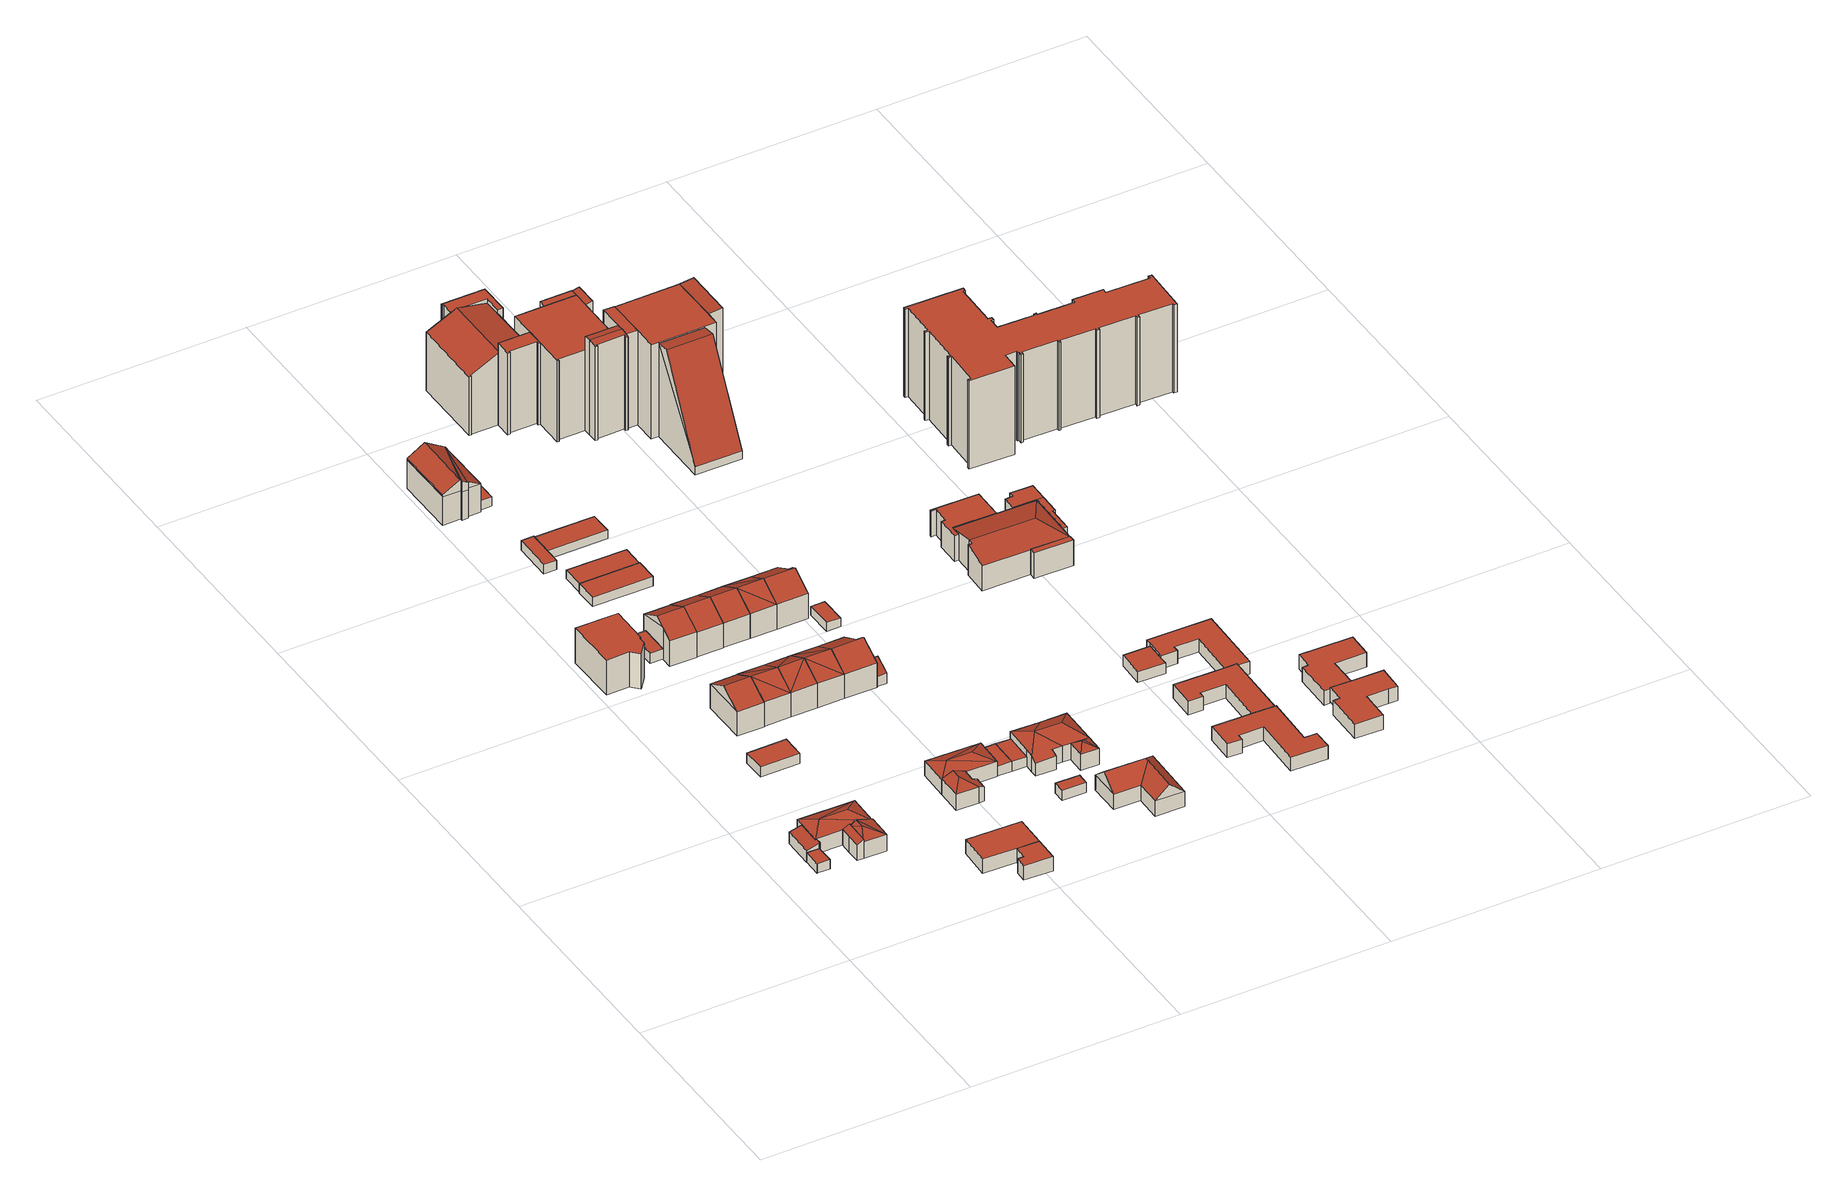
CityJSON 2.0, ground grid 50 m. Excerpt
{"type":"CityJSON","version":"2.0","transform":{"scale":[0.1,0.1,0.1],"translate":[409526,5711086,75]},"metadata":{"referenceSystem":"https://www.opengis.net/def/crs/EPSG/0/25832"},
"CityObjects":{
"building1":{"type":"Building","attributes":{"Gemeindeschluessel":"05978036","Geometrietyp2DReferenz":"3000","function":"31001_1310","roofType":"1000","measuredHeight":2.38},"geometry":[{"type":"MultiSurface","lod":"2","boundaries":[[[0,1,2,3]],[[1,4,5,2]],[[4,6,7,5]],[[6,8,9,7]],[[8,10,11,9]],[[10,0,3,11]],[[10,8,6,4,1,0]],[[3,2,5,7,9,11]]],"semantics":{"surfaces":[{"type":"WallSurface"},{"type":"RoofSurface"},{"type":"GroundSurface"}],"values":[0,0,0,0,0,0,1,2]}}]},
"building2":{"type":"Building","attributes":{"Gemeindeschluessel":"05978036","Geometrietyp2DReferenz":"3000","function":"31001_2460","roofType":"2100","measuredHeight":3.86},"geometry":[{"type":"MultiSurface","lod":"2","boundaries":[[[12,13,14,15]],[[13,16,17,14]],[[16,18,19,17]],[[18,20,21,19]],[[20,22,23,21]],[[22,24,25,23]],[[24,12,15,25]],[[24,22,20,18,16,13,12]],[[15,14,17,19,21,23,25]]],"semantics":{"surfaces":[{"type":"WallSurface"},{"type":"RoofSurface"},{"type":"GroundSurface"}],"values":[0,0,0,0,0,0,0,1,2]}}]},
"building3":{"type":"Building","attributes":{"Gemeindeschluessel":"05978036","Geometrietyp2DReferenz":"3000","function":"31001_1000"},"children":["building3-1","building3-2","building3-3"]},
"building3-1":{"type":"BuildingPart","attributes":{"roofType":"2100","measuredHeight":4.81},"parents":["building3"],"geometry":[{"type":"MultiSurface","lod":"2","boundaries":[[[26,27,28,29,30]],[[27,31,32,28]],[[31,33,34,35,32]],[[36,33,31,27,26]],[[29,28,32,35,37]],[[38,34,33,36,39]],[[37,35,34,38]],[[30,39,36,26]],[[30,29,37,38,39]]],"semantics":{"surfaces":[{"type":"WallSurface"},{"type":"RoofSurface"},{"type":"GroundSurface"},{"type":"ClosureSurface"}],"values":[0,0,0,1,2,0,3,0,3]}}]},
"building3-2":{"type":"BuildingPart","attributes":{"roofType":"5000","measuredHeight":5.44},"parents":["building3"],"geometry":[{"type":"MultiSurface","lod":"2","boundaries":[[[40,41,42,43,44]],[[41,30,29,42]],[[30,41,45]],[[40,39,46]],[[46,41,40]],[[41,46,45]],[[39,45,46]],[[45,39,30]],[[43,42,29,37]],[[37,29,30,39,38]],[[44,38,39,40]],[[37,38,44,43]]],"semantics":{"surfaces":[{"type":"WallSurface"},{"type":"RoofSurface"},{"type":"GroundSurface"},{"type":"ClosureSurface"}],"values":[0,0,1,0,1,1,1,1,2,3,0,3]}}]},
"building3-3":{"type":"BuildingPart","attributes":{"roofType":"3200","measuredHeight":5.46},"parents":["building3"],"geometry":[{"type":"MultiSurface","lod":"2","boundaries":[[[47,44,43,48]],[[34,20,21,35]],[[20,49,19,21]],[[49,50,17,19]],[[50,51,52,17]],[[51,47,48,52]],[[44,47,53]],[[51,50,49,54]],[[47,54,53]],[[54,47,51]],[[54,44,53]],[[44,54,49,20,34,38]],[[48,43,37,35,21,19,17,52]],[[35,37,38,34]],[[37,43,44,38]]],"semantics":{"surfaces":[{"type":"WallSurface"},{"type":"RoofSurface"},{"type":"GroundSurface"},{"type":"ClosureSurface"}],"values":[0,0,0,0,0,0,1,1,1,1,1,1,2,3,3]}}]},
"building4":{"type":"Building","attributes":{"Gemeindeschluessel":"05978036","Geometrietyp2DReferenz":"3000","function":"31001_2460","roofType":"1000","measuredHeight":2.58},"geometry":[{"type":"MultiSurface","lod":"2","boundaries":[[[55,56,57,58]],[[56,59,60,57]],[[59,61,62,60]],[[61,55,58,62]],[[61,59,56,55]],[[58,57,60,62]]],"semantics":{"surfaces":[{"type":"WallSurface"},{"type":"RoofSurface"},{"type":"GroundSurface"}],"values":[0,0,0,0,1,2]}}]},
"building5":{"type":"Building","attributes":{"Gemeindeschluessel":"05978036","Geometrietyp2DReferenz":"3000","function":"31001_1000","roofType":"9999","measuredHeight":9},"geometry":[{"type":"MultiSurface","lod":"2","boundaries":[[[63,64,65,66,67,68,69,70]],[[70,69,71,72]],[[69,68,73,71]],[[68,67,74,73]],[[67,66,75,74]],[[66,65,76,75]],[[65,64,77,76]],[[64,63,78,77]],[[63,70,72,78]],[[72,71,73,74,75,76,77,78]]],"semantics":{"surfaces":[{"type":"RoofSurface"},{"type":"WallSurface"},{"type":"GroundSurface"}],"values":[0,1,1,1,1,1,1,1,1,2]}}]},
"building6":{"type":"Building","attributes":{"Gemeindeschluessel":"05978036","Geometrietyp2DReferenz":"3000","function":"31001_1000","roofType":"3100","measuredHeight":9.33},"geometry":[{"type":"MultiSurface","lod":"2","boundaries":[[[79,80,81,82]],[[80,83,84,81]],[[83,85,86,84]],[[85,79,82,86]],[[83,80,87]],[[79,85,88]],[[80,79,88,87]],[[85,83,87,88]],[[82,81,84,86]]],"semantics":{"surfaces":[{"type":"WallSurface"},{"type":"RoofSurface"},{"type":"GroundSurface"}],"values":[0,0,0,0,0,0,1,1,2]}}]},
"building7":{"type":"Building","attributes":{"Gemeindeschluessel":"05978036","Geometrietyp2DReferenz":"3000","function":"31001_1000"},"children":["building7-1","building7-2"]},
"building7-1":{"type":"BuildingPart","attributes":{"roofType":"1000","measuredHeight":3.79},"parents":["building7"],"geometry":[{"type":"MultiSurface","lod":"2","boundaries":[[[89,90,91,92]],[[93,94,95,96]],[[93,97,98,94]],[[97,89,92,98]],[[97,93,96,90,89]],[[92,91,95,94,98]],[[96,95,91,90]]],"semantics":{"surfaces":[{"type":"WallSurface"},{"type":"RoofSurface"},{"type":"GroundSurface"},{"type":"ClosureSurface"}],"values":[0,0,0,0,1,2,3]}}]},
"building7-2":{"type":"BuildingPart","attributes":{"roofType":"1000","measuredHeight":3.75},"parents":["building7"],"geometry":[{"type":"MultiSurface","lod":"2","boundaries":[[[99,100,101,102]],[[100,103,104,101]],[[103,105,106,104]],[[105,96,95,106]],[[90,99,102,91]],[[90,96,105,103,100,99]],[[102,101,104,106,95,91]],[[91,95,96,90]]],"semantics":{"surfaces":[{"type":"WallSurface"},{"type":"RoofSurface"},{"type":"GroundSurface"},{"type":"ClosureSurface"}],"values":[0,0,0,0,0,1,2,3]}}]},
"building8":{"type":"Building","attributes":{"Gemeindeschluessel":"05978036","Geometrietyp2DReferenz":"3000","function":"31001_2460","roofType":"1000","measuredHeight":2.59},"geometry":[{"type":"MultiSurface","lod":"2","boundaries":[[[107,108,109,110]],[[108,111,112,109]],[[111,113,114,112]],[[113,107,110,114]],[[113,111,108,107]],[[110,109,112,114]]],"semantics":{"surfaces":[{"type":"WallSurface"},{"type":"RoofSurface"},{"type":"GroundSurface"}],"values":[0,0,0,0,1,2]}}]},
"building9":{"type":"Building","attributes":{"Gemeindeschluessel":"05978036","Geometrietyp2DReferenz":"3000","function":"31001_1000","roofType":"3100","measuredHeight":9.31},"geometry":[{"type":"MultiSurface","lod":"2","boundaries":[[[115,116,117,118]],[[116,119,120,117]],[[119,121,122,120]],[[121,115,118,122]],[[119,116,123]],[[115,121,88]],[[115,123,116]],[[123,115,88]],[[88,119,123]],[[119,88,121]],[[118,117,120,122]]],"semantics":{"surfaces":[{"type":"WallSurface"},{"type":"RoofSurface"},{"type":"GroundSurface"}],"values":[0,0,0,0,0,0,1,1,1,1,2]}}]},
"building10":{"type":"Building","attributes":{"Gemeindeschluessel":"05978036","Geometrietyp2DReferenz":"3000","function":"31001_1000","roofType":"5000","measuredHeight":9.57},"geometry":[{"type":"MultiSurface","lod":"2","boundaries":[[[124,125,126,127]],[[125,128,129,126]],[[128,130,131,129]],[[130,132,133,131]],[[132,124,127,133]],[[130,134,135,124,132]],[[134,128,125,135]],[[125,124,135]],[[130,128,134]],[[127,126,129,131,133]]],"semantics":{"surfaces":[{"type":"WallSurface"},{"type":"RoofSurface"},{"type":"GroundSurface"}],"values":[0,0,0,0,0,1,1,0,0,2]}}]},
"building11":{"type":"Building","attributes":{"Gemeindeschluessel":"05978036","Geometrietyp2DReferenz":"3000","function":"31001_1000","roofType":"3100","measuredHeight":9.29},"geometry":[{"type":"MultiSurface","lod":"2","boundaries":[[[116,136,137,117]],[[136,138,139,137]],[[138,119,120,139]],[[119,116,117,120]],[[138,136,140]],[[116,119,123]],[[136,123,140]],[[123,136,116]],[[140,119,138]],[[119,140,123]],[[117,137,139,120]]],"semantics":{"surfaces":[{"type":"WallSurface"},{"type":"RoofSurface"},{"type":"GroundSurface"}],"values":[0,0,0,0,0,0,1,1,1,1,2]}}]},
"building12":{"type":"Building","attributes":{"Gemeindeschluessel":"05978036","Geometrietyp2DReferenz":"3000","function":"31001_2460","roofType":"1000","measuredHeight":2.48},"geometry":[{"type":"MultiSurface","lod":"2","boundaries":[[[141,142,143,144]],[[142,145,146,143]],[[145,147,148,146]],[[147,141,144,148]],[[147,145,142,141]],[[144,143,146,148]]],"semantics":{"surfaces":[{"type":"WallSurface"},{"type":"RoofSurface"},{"type":"GroundSurface"}],"values":[0,0,0,0,1,2]}}]},
"building13":{"type":"Building","attributes":{"Gemeindeschluessel":"05978036","Geometrietyp2DReferenz":"3000","function":"31001_1000","roofType":"3100","measuredHeight":9.43},"geometry":[{"type":"MultiSurface","lod":"2","boundaries":[[[149,150,151,152]],[[150,153,154,151]],[[153,155,156,154]],[[155,149,152,156]],[[153,150,157]],[[149,155,158]],[[150,149,158,157]],[[155,153,157,158]],[[152,151,154,156]]],"semantics":{"surfaces":[{"type":"WallSurface"},{"type":"RoofSurface"},{"type":"GroundSurface"}],"values":[0,0,0,0,0,0,1,1,2]}}]},
"building14":{"type":"Building","attributes":{"Gemeindeschluessel":"05978036","Geometrietyp2DReferenz":"3000","function":"31001_1000","roofType":"5000","measuredHeight":10.2},"geometry":[{"type":"MultiSurface","lod":"2","boundaries":[[[159,160,161,162]],[[160,163,164,161]],[[163,165,166,164]],[[165,167,168,166]],[[167,169,170,168]],[[169,171,172,170]],[[171,173,174,172]],[[173,175,176,174]],[[175,177,178,176]],[[177,159,162,178]],[[179,180,181,182]],[[159,177,175]],[[173,183,159,175]],[[173,184,183]],[[173,185,184]],[[173,182,185]],[[173,179,182]],[[186,183,184]],[[163,186,184,165]],[[160,183,186,163]],[[165,184,185,167]],[[167,185,182,181,169]],[[159,183,160]],[[169,181,180,171]],[[171,180,179,173]],[[162,161,164,166,168,170,172,174,176,178]]],"semantics":{"surfaces":[{"type":"WallSurface"},{"type":"RoofSurface"},{"type":"GroundSurface"}],"values":[0,0,0,0,0,0,0,0,0,0,1,1,1,1,1,1,1,1,0,0,0,0,0,0,0,2]}}]},
"building15":{"type":"Building","attributes":{"Gemeindeschluessel":"05978036","Geometrietyp2DReferenz":"3000","function":"31001_1000"},"children":["building15-1","building15-2"]},
"building15-1":{"type":"BuildingPart","attributes":{"roofType":"5000","measuredHeight":5.24},"parents":["building15"],"geometry":[{"type":"MultiSurface","lod":"2","boundaries":[[[187,188,189,190,191]],[[188,192,193,189]],[[192,194,195,193]],[[194,196,197,195]],[[196,198,199,197]],[[198,200,201,202,199]],[[198,196,203]],[[196,194,192,188,187,204,203]],[[204,200,198,203]],[[190,189,193,195,197,199,202,205]],[[206,201,200,204]],[[205,202,201,206]],[[187,191,206,204]],[[205,206,191,190]]],"semantics":{"surfaces":[{"type":"WallSurface"},{"type":"RoofSurface"},{"type":"GroundSurface"},{"type":"ClosureSurface"}],"values":[0,0,0,0,0,0,1,1,1,2,0,3,0,3]}}]},
"building15-2":{"type":"BuildingPart","attributes":{"roofType":"3200","measuredHeight":5.35},"parents":["building15"],"geometry":[{"type":"MultiSurface","lod":"2","boundaries":[[[201,207,208,202]],[[207,209,210,208]],[[209,211,212,210]],[[211,213,214,212]],[[213,191,190,214]],[[207,201,215]],[[213,211,209,216]],[[215,213,216]],[[213,215,201,206,191]],[[209,215,216]],[[215,209,207]],[[190,205,202,208,210,212,214]],[[202,205,206,201]],[[205,190,191,206]]],"semantics":{"surfaces":[{"type":"WallSurface"},{"type":"RoofSurface"},{"type":"GroundSurface"},{"type":"ClosureSurface"}],"values":[0,0,0,0,0,1,1,1,1,1,1,2,3,3]}}]},
"building16":{"type":"Building","attributes":{"Gemeindeschluessel":"05978036","Geometrietyp2DReferenz":"3000","function":"31001_2460","roofType":"1000","measuredHeight":2.45},"geometry":[{"type":"MultiSurface","lod":"2","boundaries":[[[217,218,219,220]],[[218,221,222,219]],[[221,223,224,222]],[[223,217,220,224]],[[223,221,218,217]],[[220,219,222,224]]],"semantics":{"surfaces":[{"type":"WallSurface"},{"type":"RoofSurface"},{"type":"GroundSurface"}],"values":[0,0,0,0,1,2]}}]},
"building17":{"type":"Building","attributes":{"Gemeindeschluessel":"05978036","Geometrietyp2DReferenz":"3000","function":"31001_2460","roofType":"1000","measuredHeight":2.25},"geometry":[{"type":"MultiSurface","lod":"2","boundaries":[[[225,226,219,227]],[[226,228,229,219]],[[228,230,231,229]],[[230,225,227,231]],[[230,228,226,225]],[[227,219,229,231]]],"semantics":{"surfaces":[{"type":"WallSurface"},{"type":"RoofSurface"},{"type":"GroundSurface"}],"values":[0,0,0,0,1,2]}}]},
"building18":{"type":"Building","attributes":{"Gemeindeschluessel":"05978036","Geometrietyp2DReferenz":"3000","function":"31001_1000","roofType":"3100","measuredHeight":9.28},"geometry":[{"type":"MultiSurface","lod":"2","boundaries":[[[136,232,233,137]],[[232,234,235,233]],[[234,138,139,235]],[[138,136,137,139]],[[234,232,236]],[[136,138,140]],[[136,236,232]],[[236,136,140]],[[140,234,236]],[[234,140,138]],[[137,233,235,139]]],"semantics":{"surfaces":[{"type":"WallSurface"},{"type":"RoofSurface"},{"type":"GroundSurface"}],"values":[0,0,0,0,0,0,1,1,1,1,2]}}]},
"building19":{"type":"Building","attributes":{"Gemeindeschluessel":"05978036","Geometrietyp2DReferenz":"3000","function":"31001_1000","roofType":"3100","measuredHeight":9.42},"geometry":[{"type":"MultiSurface","lod":"2","boundaries":[[[150,237,238,239]],[[237,240,241,238]],[[240,153,242,241]],[[153,150,239,242]],[[240,237,243]],[[150,153,157]],[[237,150,157,243]],[[153,240,243,157]],[[239,238,241,242]]],"semantics":{"surfaces":[{"type":"WallSurface"},{"type":"RoofSurface"},{"type":"GroundSurface"}],"values":[0,0,0,0,0,0,1,1,2]}}]},
"building20":{"type":"Building","attributes":{"Gemeindeschluessel":"05978036","Geometrietyp2DReferenz":"3000","function":"31001_2460","roofType":"1000","measuredHeight":2.42},"geometry":[{"type":"MultiSurface","lod":"2","boundaries":[[[244,245,246,247]],[[245,248,249,246]],[[248,250,251,249]],[[250,244,247,251]],[[250,248,245,244]],[[247,246,249,251]]],"semantics":{"surfaces":[{"type":"WallSurface"},{"type":"RoofSurface"},{"type":"GroundSurface"}],"values":[0,0,0,0,1,2]}}]},
"building21":{"type":"Building","attributes":{"Gemeindeschluessel":"05978036","Geometrietyp2DReferenz":"3000","function":"31001_2460","roofType":"1000","measuredHeight":2.25},"geometry":[{"type":"MultiSurface","lod":"2","boundaries":[[[252,253,254,255]],[[253,256,257,254]],[[256,258,259,257]],[[258,252,255,259]],[[258,256,253,252]],[[255,254,257,259]]],"semantics":{"surfaces":[{"type":"WallSurface"},{"type":"RoofSurface"},{"type":"GroundSurface"}],"values":[0,0,0,0,1,2]}}]},
"building22":{"type":"Building","attributes":{"Gemeindeschluessel":"05978036","Geometrietyp2DReferenz":"3000","function":"31001_2460","roofType":"1000","measuredHeight":2.44},"geometry":[{"type":"MultiSurface","lod":"2","boundaries":[[[260,261,262,263]],[[261,264,265,262]],[[264,266,267,265]],[[266,260,263,267]],[[266,264,261,260]],[[263,262,265,267]]],"semantics":{"surfaces":[{"type":"WallSurface"},{"type":"RoofSurface"},{"type":"GroundSurface"}],"values":[0,0,0,0,1,2]}}]},
"building23":{"type":"Building","attributes":{"Gemeindeschluessel":"05978036","Geometrietyp2DReferenz":"3000","function":"31001_1000","roofType":"3100","measuredHeight":9.27},"geometry":[{"type":"MultiSurface","lod":"2","boundaries":[[[236,232,233,268]],[[232,269,270,233]],[[269,271,272,270]],[[271,273,274,272]],[[273,275,276,274]],[[275,277,278,276]],[[277,234,235,278]],[[234,236,268,235]],[[275,273,271,269,232,236]],[[236,234,277,275]],[[268,233,270,272,274,276,278,235]]],"semantics":{"surfaces":[{"type":"WallSurface"},{"type":"RoofSurface"},{"type":"GroundSurface"}],"values":[0,0,0,0,0,0,0,0,1,1,2]}}]},
"building24":{"type":"Building","attributes":{"Gemeindeschluessel":"05978036","Geometrietyp2DReferenz":"3000","function":"31001_1000","roofType":"3100","measuredHeight":9.53},"geometry":[{"type":"MultiSurface","lod":"2","boundaries":[[[237,279,280,281]],[[279,282,283,280]],[[282,240,284,283]],[[240,237,281,284]],[[282,279,285]],[[237,240,243]],[[237,285,279]],[[285,237,243]],[[243,282,285]],[[282,243,240]],[[281,280,283,284]]],"semantics":{"surfaces":[{"type":"WallSurface"},{"type":"RoofSurface"},{"type":"GroundSurface"}],"values":[0,0,0,0,0,0,1,1,1,1,2]}}]},
"building25":{"type":"Building","attributes":{"Geometrietyp2DReferenz":"3000","Gemeindeschluessel":"05978036","function":"31001_2460","roofType":"1000","measuredHeight":2.66},"geometry":[{"type":"MultiSurface","lod":"2","boundaries":[[[286,287,288,289]],[[287,290,291,288]],[[290,292,293,291]],[[292,286,289,293]],[[292,290,287,286]],[[289,288,291,293]]],"semantics":{"surfaces":[{"type":"WallSurface"},{"type":"RoofSurface"},{"type":"GroundSurface"}],"values":[0,0,0,0,1,2]}}]},
"building26":{"type":"Building","attributes":{"Gemeindeschluessel":"05978036","Geometrietyp2DReferenz":"3000","function":"31001_2460","roofType":"1000","measuredHeight":2.41},"geometry":[{"type":"MultiSurface","lod":"2","boundaries":[[[266,264,265,267]],[[264,294,295,265]],[[294,296,297,295]],[[296,266,267,297]],[[296,294,264,266]],[[267,265,295,297]]],"semantics":{"surfaces":[{"type":"WallSurface"},{"type":"RoofSurface"},{"type":"GroundSurface"}],"values":[0,0,0,0,1,2]}}]},
"building27":{"type":"Building","attributes":{"Gemeindeschluessel":"05978036","Geometrietyp2DReferenz":"3000","function":"31001_2460","roofType":"2100","measuredHeight":2.82},"geometry":[{"type":"MultiSurface","lod":"2","boundaries":[[[298,299,300,301]],[[299,302,303,300]],[[302,304,305,303]],[[304,298,301,305]],[[304,302,299,298]],[[301,300,303,305]]],"semantics":{"surfaces":[{"type":"WallSurface"},{"type":"RoofSurface"},{"type":"GroundSurface"}],"values":[0,0,0,0,1,2]}}]},
"building28":{"type":"Building","attributes":{"Gemeindeschluessel":"05978036","Geometrietyp2DReferenz":"3000","function":"31001_1000","roofType":"3100","measuredHeight":9.55},"geometry":[{"type":"MultiSurface","lod":"2","boundaries":[[[285,279,280,306]],[[279,307,308,280]],[[307,309,310,308]],[[309,311,312,310]],[[311,313,314,312]],[[313,315,316,314]],[[315,282,283,316]],[[282,285,306,283]],[[313,311,309,307,279,285]],[[285,282,315,313]],[[306,280,308,310,312,314,316,283]]],"semantics":{"surfaces":[{"type":"WallSurface"},{"type":"RoofSurface"},{"type":"GroundSurface"}],"values":[0,0,0,0,0,0,0,0,1,1,2]}}]},
"building29":{"type":"Building","attributes":{"Gemeindeschluessel":"05978036","Geometrietyp2DReferenz":"3000","function":"31001_1000"},"children":["building29-1","building29-2"]},
"building29-1":{"type":"BuildingPart","attributes":{"roofType":"3200","measuredHeight":6.26},"parents":["building29"],"geometry":[{"type":"MultiSurface","lod":"2","boundaries":[[[317,318,319,320]],[[318,321,322,319]],[[321,323,324,322]],[[323,325,326,324]],[[325,327,328,326]],[[327,329,330,328]],[[329,331,332,330]],[[333,334,335,336]],[[333,337,338,334]],[[337,339,340,338]],[[339,317,320,340]],[[331,329,341]],[[325,323,321,318,342]],[[329,327,342,341]],[[327,325,342]],[[333,336,331,341,342]],[[318,317,339,337,333,342]],[[320,319,322,324,326,328,330,332,335,334,338,340]],[[336,335,332,331]]],"semantics":{"surfaces":[{"type":"WallSurface"},{"type":"RoofSurface"},{"type":"GroundSurface"},{"type":"ClosureSurface"}],"values":[0,0,0,0,0,0,0,0,0,0,0,1,1,1,1,1,1,2,3]}}]},
"building29-2":{"type":"BuildingPart","attributes":{"roofType":"3200","measuredHeight":5.03},"parents":["building29"],"geometry":[{"type":"MultiSurface","lod":"2","boundaries":[[[343,344,345,346]],[[344,336,335,345]],[[331,343,346,332]],[[336,344,347]],[[343,331,348]],[[347,343,348]],[[343,347,344]],[[331,347,348]],[[347,331,336]],[[346,345,335,332]],[[332,335,336,331]]],"semantics":{"surfaces":[{"type":"WallSurface"},{"type":"RoofSurface"},{"type":"GroundSurface"},{"type":"ClosureSurface"}],"values":[0,0,0,1,1,1,1,1,1,2,3]}}]},
"building30":{"type":"Building","attributes":{"Gemeindeschluessel":"05978036","Geometrietyp2DReferenz":"3000","function":"31001_1000","roofType":"5000","measuredHeight":7.27},"geometry":[{"type":"MultiSurface","lod":"2","boundaries":[[[349,350,351,352]],[[350,353,354,351]],[[353,355,356,354]],[[355,357,358,356]],[[357,359,360,358]],[[359,349,352,360]],[[361,362,363,359,357]],[[364,361,357,355]],[[364,355,353]],[[362,361,364,353,350]],[[363,362,350,349]],[[363,349,359]],[[352,351,354,356,358,360]]],"semantics":{"surfaces":[{"type":"WallSurface"},{"type":"RoofSurface"},{"type":"GroundSurface"}],"values":[0,0,0,0,0,0,1,1,0,1,1,0,2]}}]},
"building31":{"type":"Building","attributes":{"Gemeindeschluessel":"05978036","Geometrietyp2DReferenz":"3000","function":"31001_2460","roofType":"1000","measuredHeight":2.39},"geometry":[{"type":"MultiSurface","lod":"2","boundaries":[[[365,366,367,368]],[[366,369,370,367]],[[369,371,372,370]],[[371,365,368,372]],[[371,369,366,365]],[[368,367,370,372]]],"semantics":{"surfaces":[{"type":"WallSurface"},{"type":"RoofSurface"},{"type":"GroundSurface"}],"values":[0,0,0,0,1,2]}}]},
"building32":{"type":"Building","attributes":{"Gemeindeschluessel":"05978036","Geometrietyp2DReferenz":"3000","function":"31001_1000"},"children":["building32-1","building32-2","building32-3"]},
"building32-1":{"type":"BuildingPart","attributes":{"roofType":"1000","measuredHeight":18.17},"parents":["building32"],"geometry":[{"type":"MultiSurface","lod":"2","boundaries":[[[373,374,375,376]],[[374,377,378,379,375]],[[380,381,382,383,384]],[[381,385,386,382]],[[385,387,388,386]],[[387,373,376,388]],[[387,385,381,380,389,390,391,392,377,374,373]],[[376,375,379,393,394,383,382,386,388]],[[395,378,377,392]],[[395,393,379,378]],[[391,395,392]],[[384,389,380]],[[383,394,390,389,384]],[[394,393,395,391,390]]],"semantics":{"surfaces":[{"type":"WallSurface"},{"type":"RoofSurface"},{"type":"GroundSurface"},{"type":"ClosureSurface"}],"values":[0,0,0,0,0,0,1,2,0,3,0,0,3,3]}}]},
"building32-2":{"type":"BuildingPart","attributes":{"roofType":"3100","measuredHeight":18.57},"parents":["building32"],"geometry":[{"type":"MultiSurface","lod":"2","boundaries":[[[396,397,398,399]],[[400,401,402,403]],[[401,404,405,402]],[[404,406,407,405]],[[406,408,409,407]],[[408,410,411,409]],[[410,384,383,411]],[[378,396,399,379]],[[412,389,384,410,408,406,404,401,400]],[[400,397,396,378,395,391,412]],[[399,398,403,402,405,407,409,411,383,394,393,379]],[[403,398,397,400]],[[390,389,412]],[[394,383,384,389,390]],[[391,390,412]],[[394,390,391,395,393]],[[378,379,393,395]]],"semantics":{"surfaces":[{"type":"WallSurface"},{"type":"RoofSurface"},{"type":"GroundSurface"},{"type":"ClosureSurface"}],"values":[0,0,0,0,0,0,0,0,1,1,2,3,0,3,0,3,3]}}]},
"building32-3":{"type":"BuildingPart","attributes":{"roofType":"1000","measuredHeight":21.11},"parents":["building32"],"geometry":[{"type":"MultiSurface","lod":"2","boundaries":[[[413,414,415,398,397]],[[414,416,417,415]],[[416,418,419,417]],[[418,420,421,419]],[[420,422,423,421]],[[422,424,425,423]],[[424,426,401,402,425]],[[424,422,420,418,416,414,413,426]],[[402,403,398,415,417,419,421,423,425]],[[397,400,401,426,413]],[[397,398,403,400]],[[400,403,402,401]]],"semantics":{"surfaces":[{"type":"WallSurface"},{"type":"RoofSurface"},{"type":"GroundSurface"},{"type":"ClosureSurface"}],"values":[0,0,0,0,0,0,0,1,2,0,3,3]}}]},
"building33":{"type":"Building","attributes":{"Gemeindeschluessel":"05978036","Geometrietyp2DReferenz":"3000","function":"31001_1000"},"children":["building33-1","building33-2","building33-3","building33-4"]},
"building33-1":{"type":"BuildingPart","attributes":{"roofType":"3100","measuredHeight":24.55},"parents":["building33"],"geometry":[{"type":"MultiSurface","lod":"2","boundaries":[[[427,428,429,430]],[[428,431,432,429]],[[431,433,434,432]],[[433,435,436,434]],[[435,437,438,436]],[[437,439,440,438]],[[439,441,442,440]],[[441,443,444,442]],[[443,445,446,447,444]],[[448,427,430,449,450]],[[443,441,439,437,435,433,431,428,427]],[[427,448,445,443]],[[430,429,432,434,436,438,440,442,444,447,449]],[[450,446,445,448]],[[450,449,447,446]]],"semantics":{"surfaces":[{"type":"WallSurface"},{"type":"RoofSurface"},{"type":"GroundSurface"},{"type":"ClosureSurface"}],"values":[0,0,0,0,0,0,0,0,0,0,1,1,2,0,3]}}]},
"building33-2":{"type":"BuildingPart","attributes":{"roofType":"1000","measuredHeight":20.91},"parents":["building33"],"geometry":[{"type":"MultiSurface","lod":"2","boundaries":[[[451,452,453,454]],[[452,455,456,457,453]],[[458,455,452,451]],[[454,453,457,459]],[[460,456,455,458]],[[459,457,456,460]],[[454,459,460,458,451]]],"semantics":{"surfaces":[{"type":"WallSurface"},{"type":"RoofSurface"},{"type":"GroundSurface"},{"type":"ClosureSurface"}],"values":[0,0,1,2,0,3,3]}}]},
"building33-3":{"type":"BuildingPart","attributes":{"roofType":"1000","measuredHeight":20.92},"parents":["building33"],"geometry":[{"type":"MultiSurface","lod":"2","boundaries":[[[461,462,463,464,465]],[[462,450,449,463]],[[446,466,467,447]],[[466,468,469,467]],[[468,470,471,469]],[[470,472,473,471]],[[472,474,475,473]],[[474,451,454,475]],[[458,451,474,472,470,468,466,446,450,462,461]],[[464,463,449,447,467,469,471,473,475,454,459]],[[447,449,450,446]],[[458,460,459,454,451]],[[465,460,458,461]],[[459,460,465,464]]],"semantics":{"surfaces":[{"type":"WallSurface"},{"type":"RoofSurface"},{"type":"GroundSurface"},{"type":"ClosureSurface"}],"values":[0,0,0,0,0,0,0,0,1,2,3,3,0,3]}}]},
"building33-4":{"type":"BuildingPart","attributes":{"roofType":"2100","measuredHeight":21.22},"parents":["building33"],"geometry":[{"type":"MultiSurface","lod":"2","boundaries":[[[456,476,477,457]],[[476,478,479,477]],[[478,465,464,479]],[[465,478,476,456,460]],[[457,477,479,464,459]],[[457,459,460,456]],[[459,464,465,460]]],"semantics":{"surfaces":[{"type":"WallSurface"},{"type":"RoofSurface"},{"type":"GroundSurface"},{"type":"ClosureSurface"}],"values":[0,0,0,1,2,3,3]}}]},
"building34":{"type":"Building","attributes":{"Gemeindeschluessel":"05978036","Geometrietyp2DReferenz":"3000","function":"31001_1000","roofType":"1000","measuredHeight":3.51},"geometry":[{"type":"MultiSurface","lod":"2","boundaries":[[[480,481,482,483]],[[481,484,485,482]],[[484,486,487,485]],[[486,488,489,487]],[[488,490,491,489]],[[490,492,493,491]],[[492,494,495,493]],[[494,496,497,495]],[[496,498,499,497]],[[498,500,501,499]],[[500,480,483,501]],[[500,498,496,494,492,490,488,486,484,481,480]],[[483,482,485,487,489,491,493,495,497,499,501]]],"semantics":{"surfaces":[{"type":"WallSurface"},{"type":"RoofSurface"},{"type":"GroundSurface"}],"values":[0,0,0,0,0,0,0,0,0,0,0,1,2]}}]},
"building35":{"type":"Building","attributes":{"Gemeindeschluessel":"05978036","Geometrietyp2DReferenz":"3000","function":"31001_1000"},"children":["building35-1","building35-2","building35-3","building35-4"]},
"building35-1":{"type":"BuildingPart","attributes":{"roofType":"1000","measuredHeight":24.47},"parents":["building35"],"geometry":[{"type":"MultiSurface","lod":"2","boundaries":[[[502,503,504,505]],[[506,507,508,509]],[[506,510,511,512,507]],[[513,514,515,516,517]],[[514,518,519,515]],[[518,514,513,510,506,509,503,502]],[[505,504,508,507,512,516,515,519]],[[509,508,504,503]],[[517,511,510,513]],[[517,516,512,511]],[[505,519,518,502]]],"semantics":{"surfaces":[{"type":"WallSurface"},{"type":"RoofSurface"},{"type":"GroundSurface"},{"type":"ClosureSurface"}],"values":[0,0,0,0,0,1,2,3,0,3,3]}}]},
"building35-2":{"type":"BuildingPart","attributes":{"roofType":"3100","measuredHeight":24.69},"parents":["building35"],"geometry":[{"type":"MultiSurface","lod":"2","boundaries":[[[520,521,522,523]],[[521,517,516,522]],[[511,520,523,512]],[[517,521,524]],[[520,511,525]],[[521,520,525,524]],[[511,517,524,525]],[[523,522,516,512]],[[512,516,517,511]]],"semantics":{"surfaces":[{"type":"WallSurface"},{"type":"RoofSurface"},{"type":"GroundSurface"},{"type":"ClosureSurface"}],"values":[0,0,0,0,0,1,1,2,3]}}]},
"building35-3":{"type":"BuildingPart","attributes":{"roofType":"1000","measuredHeight":24.5},"parents":["building35"],"geometry":[{"type":"MultiSurface","lod":"2","boundaries":[[[526,527,502,505,528]],[[529,428,530,519,518]],[[428,526,528,530]],[[428,529,527,526]],[[528,505,519,530]],[[518,502,527,529]],[[518,519,505,502]]],"semantics":{"surfaces":[{"type":"WallSurface"},{"type":"RoofSurface"},{"type":"GroundSurface"},{"type":"ClosureSurface"}],"values":[0,0,0,1,2,0,3]}}]},
"building35-4":{"type":"BuildingPart","attributes":{"roofType":"2100","measuredHeight":24.71},"parents":["building35"],"geometry":[{"type":"MultiSurface","lod":"2","boundaries":[[[531,509,508,532]],[[503,533,534,504]],[[533,531,532,534]],[[533,503,509,531]],[[532,508,504,534]],[[504,508,509,503]]],"semantics":{"surfaces":[{"type":"WallSurface"},{"type":"RoofSurface"},{"type":"GroundSurface"},{"type":"ClosureSurface"}],"values":[0,0,0,1,2,3]}}]},
"building36":{"type":"Building","attributes":{"Gemeindeschluessel":"05978036","Geometrietyp2DReferenz":"3000","function":"31001_2460","roofType":"1000","measuredHeight":2.81},"geometry":[{"type":"MultiSurface","lod":"2","boundaries":[[[535,536,537,538]],[[536,539,540,537]],[[539,541,542,540]],[[541,543,544,542]],[[543,535,538,544]],[[543,541,539,536,535]],[[538,537,540,542,544]]],"semantics":{"surfaces":[{"type":"WallSurface"},{"type":"RoofSurface"},{"type":"GroundSurface"}],"values":[0,0,0,0,0,1,2]}}]},
"building37":{"type":"Building","attributes":{"Gemeindeschluessel":"05978036","Geometrietyp2DReferenz":"3000","function":"31001_1000","roofType":"1000","measuredHeight":3.44},"geometry":[{"type":"MultiSurface","lod":"2","boundaries":[[[545,546,547,548]],[[546,549,550,547]],[[549,551,552,550]],[[551,553,554,552]],[[553,555,556,554]],[[555,557,558,556]],[[557,559,560,558]],[[559,561,562,560]],[[561,545,548,562]],[[561,559,557,555,553,551,549,546,545]],[[548,547,550,552,554,556,558,560,562]]],"semantics":{"surfaces":[{"type":"WallSurface"},{"type":"RoofSurface"},{"type":"GroundSurface"}],"values":[0,0,0,0,0,0,0,0,0,1,2]}}]},
"building38":{"type":"Building","attributes":{"Gemeindeschluessel":"05978036","Geometrietyp2DReferenz":"3000","function":"31001_1000","roofType":"1000","measuredHeight":3.36},"geometry":[{"type":"MultiSurface","lod":"2","boundaries":[[[563,564,565,566]],[[564,567,568,565]],[[567,569,570,568]],[[569,571,572,570]],[[571,573,574,572]],[[573,575,576,574]],[[575,577,578,576]],[[577,579,580,578]],[[579,581,582,580]],[[581,563,566,582]],[[581,579,577,575,573,571,569,567,564,563]],[[566,565,568,570,572,574,576,578,580,582]]],"semantics":{"surfaces":[{"type":"WallSurface"},{"type":"RoofSurface"},{"type":"GroundSurface"}],"values":[0,0,0,0,0,0,0,0,0,0,1,2]}}]},
"building39":{"type":"Building","attributes":{"Gemeindeschluessel":"05978036","Geometrietyp2DReferenz":"3000","function":"31001_1000"},"children":["building39-1","building39-2","building39-3","building39-4","building39-5"]},
"building39-1":{"type":"BuildingPart","attributes":{"roofType":"1000","measuredHeight":6.59},"parents":["building39"],"geometry":[{"type":"MultiSurface","lod":"2","boundaries":[[[583,584,585,586]],[[583,587,588,584]],[[587,589,590,588]],[[589,591,592,593,590]],[[594,591,589,587,583,586]],[[585,584,588,590,593,595]],[[596,592,591,594]],[[596,595,593,592]],[[585,595,596,594,586]]],"semantics":{"surfaces":[{"type":"WallSurface"},{"type":"RoofSurface"},{"type":"GroundSurface"},{"type":"ClosureSurface"}],"values":[0,0,0,0,1,2,0,3,3]}}]},
"building39-2":{"type":"BuildingPart","attributes":{"roofType":"1000","measuredHeight":6.56},"parents":["building39"],"geometry":[{"type":"MultiSurface","lod":"2","boundaries":[[[597,598,599,600]],[[598,601,602,599]],[[601,603,604,602]],[[603,586,585,604]],[[605,597,600,606,607]],[[605,594,586,603,601,598,597]],[[600,599,602,604,585,595,606]],[[607,596,594,605]],[[595,585,586,594,596]],[[607,606,595,596]]],"semantics":{"surfaces":[{"type":"WallSurface"},{"type":"RoofSurface"},{"type":"GroundSurface"},{"type":"ClosureSurface"}],"values":[0,0,0,0,0,1,2,0,3,3]}}]},
"building39-3":{"type":"BuildingPart","attributes":{"roofType":"1000","measuredHeight":6.6},"parents":["building39"],"geometry":[{"type":"MultiSurface","lod":"2","boundaries":[[[608,609,610,611,612]],[[609,613,614,610]],[[613,615,616,617,614]],[[615,613,609,608]],[[611,610,614,617]],[[612,616,615,608]],[[612,611,617,616]]],"semantics":{"surfaces":[{"type":"WallSurface"},{"type":"RoofSurface"},{"type":"GroundSurface"},{"type":"ClosureSurface"}],"values":[0,0,0,1,2,0,3]}}]},
"building39-4":{"type":"BuildingPart","attributes":{"roofType":"1000","measuredHeight":6.56},"parents":["building39"],"geometry":[{"type":"MultiSurface","lod":"2","boundaries":[[[618,619,620,621]],[[619,622,623,620]],[[622,624,625,623]],[[624,626,627,625]],[[626,628,629,627]],[[628,630,631,629]],[[630,632,633,631]],[[632,634,635,636,633]],[[632,630,628,626,624,622,619,618,637,638,634]],[[636,639,621,620,623,625,627,629,631,633]],[[640,635,634,638]],[[640,639,636,635]],[[637,640,638]],[[621,639,640,637,618]]],"semantics":{"surfaces":[{"type":"WallSurface"},{"type":"RoofSurface"},{"type":"GroundSurface"},{"type":"ClosureSurface"}],"values":[0,0,0,0,0,0,0,0,1,2,0,3,0,3]}}]},
"building39-5":{"type":"BuildingPart","attributes":{"roofType":"5000","measuredHeight":8.13},"parents":["building39"],"geometry":[{"type":"MultiSurface","lod":"2","boundaries":[[[641,642,643,644]],[[642,645,646,643]],[[645,647,618,621,646]],[[635,607,606,636]],[[592,612,611,593]],[[616,648,649,617]],[[648,641,644,649]],[[612,592,596,650]],[[596,607,635,640,637,647,645,650]],[[645,642,641,648,616,612,650]],[[644,643,646,621,639,636,606,595,593,611,617,649]],[[637,618,647]],[[640,639,621,618,637]],[[636,639,640,635]],[[606,607,596,595]],[[593,595,596,592]],[[616,617,611,612]]],"semantics":{"surfaces":[{"type":"WallSurface"},{"type":"RoofSurface"},{"type":"GroundSurface"},{"type":"ClosureSurface"}],"values":[0,0,0,0,0,0,0,1,1,1,2,0,3,3,3,3,3]}}]},
"building40":{"type":"Building","attributes":{"Gemeindeschluessel":"05978036","Geometrietyp2DReferenz":"3000","function":"31001_1000","roofType":"1000","measuredHeight":3.72},"geometry":[{"type":"MultiSurface","lod":"2","boundaries":[[[651,652,653,654]],[[652,655,656,653]],[[655,657,658,656]],[[657,659,660,658]],[[659,661,662,660]],[[661,663,664,662]],[[663,665,666,664]],[[665,667,668,666]],[[667,669,670,668]],[[669,671,672,670]],[[671,651,654,672]],[[671,669,667,665,663,661,659,657,655,652,651]],[[654,653,656,658,660,662,664,666,668,670,672]]],"semantics":{"surfaces":[{"type":"WallSurface"},{"type":"RoofSurface"},{"type":"GroundSurface"}],"values":[0,0,0,0,0,0,0,0,0,0,0,1,2]}}]},
"building41":{"type":"Building","attributes":{"Gemeindeschluessel":"05978036","Geometrietyp2DReferenz":"3000","function":"31001_1000","roofType":"1000","measuredHeight":3.79},"geometry":[{"type":"MultiSurface","lod":"2","boundaries":[[[673,674,675,676]],[[674,677,678,675]],[[677,679,680,678]],[[679,681,682,680]],[[681,683,684,682]],[[683,685,686,684]],[[685,687,688,686]],[[687,689,690,688]],[[689,691,692,690]],[[691,673,676,692]],[[691,689,687,685,683,681,679,677,674,673]],[[676,675,678,680,682,684,686,688,690,692]]],"semantics":{"surfaces":[{"type":"WallSurface"},{"type":"RoofSurface"},{"type":"GroundSurface"}],"values":[0,0,0,0,0,0,0,0,0,0,1,2]}}]},
"building42":{"type":"Building","attributes":{"Gemeindeschluessel":"05978036","Geometrietyp2DReferenz":"3000","function":"31001_1000","roofType":"1000","measuredHeight":22.84},"geometry":[{"type":"MultiSurface","lod":"2","boundaries":[[[693,694,695,696]],[[694,697,698,695]],[[697,699,700,698]],[[699,701,702,700]],[[701,703,704,702]],[[703,705,706,704]],[[705,707,708,706]],[[707,709,710,708]],[[709,711,712,710]],[[711,713,714,712]],[[713,715,716,714]],[[715,717,718,716]],[[717,719,720,718]],[[719,721,722,720]],[[721,723,724,722]],[[723,725,726,724]],[[725,727,728,726]],[[727,729,730,728]],[[729,731,732,730]],[[731,733,734,732]],[[733,735,736,734]],[[735,737,738,736]],[[737,739,740,738]],[[739,741,742,740]],[[741,743,744,742]],[[743,745,746,744]],[[745,747,748,746]],[[747,749,750,748]],[[749,751,752,750]],[[751,753,754,752]],[[753,755,756,754]],[[755,757,758,756]],[[757,759,760,758]],[[759,761,762,760]],[[761,763,764,762]],[[763,765,766,764]],[[765,767,768,766]],[[767,769,770,768]],[[769,771,772,770]],[[771,773,774,772]],[[773,775,776,774]],[[775,777,778,776]],[[777,779,780,778]],[[779,781,782,780]],[[781,783,784,782]],[[783,785,786,784]],[[785,787,788,786]],[[787,789,790,788]],[[789,791,792,790]],[[791,793,794,792]],[[793,795,796,794]],[[795,797,798,796]],[[797,799,800,798]],[[799,801,802,800]],[[801,803,804,802]],[[803,693,696,804]],[[803,801,799,797,795,793,791,789,787,785,783,781,779,777,775,773,771,769,767,765,763,761,759,757,755,753,751,749,747,745,743,741,739,737,735,733,731,729,727,725,723,721,719,717,715,713,711,709,707,705,703,701,699,697,694,693]],[[696,695,698,700,702,704,706,708,710,712,714,716,718,720,722,724,726,728,730,732,734,736,738,740,742,744,746,748,750,752,754,756,758,760,762,764,766,768,770,772,774,776,778,780,782,784,786,788,790,792,794,796,798,800,802,804]]],"semantics":{"surfaces":[{"type":"WallSurface"},{"type":"RoofSurface"},{"type":"GroundSurface"}],"values":[0,0,0,0,0,0,0,0,0,0,0,0,0,0,0,0,0,0,0,0,0,0,0,0,0,0,0,0,0,0,0,0,0,0,0,0,0,0,0,0,0,0,0,0,0,0,0,0,0,0,0,0,0,0,0,0,1,2]}}]}
},
"vertices":[
[69,254,64],[68,254,64],[68,254,40],[69,254,40],[69,299,64],[69,299,40],[99,299,64],[99,299,40],[99,254,64],[99,254,40],[69,255,64],[69,255,40],
[69,299,69],[70,373,69],[70,373,39],[69,299,39],[99,372,77],[99,372,39],[98,314,77],[98,314,39],[101,314,78],[101,314,39],[101,299,78],[101,299,39],[99,299,77],[99,299,39],
[178,251,88],[162,252,79],[162,252,39],[178,251,39],[178,251,82],[162,284,79],[162,284,39],[163,313,79],[163,313,78],[163,313,39],[179,312,88],[179,312,39],[179,312,78],[179,312,82],
[233,311,82],[232,250,82],[232,250,39],[233,311,39],[233,311,78],[194,287,94],[194,312,94],
[235,388,78],[235,388,39],[98,314,78],[99,372,78],[100,391,78],[100,391,39],[196,350,94],[130,352,94],
[133,658,63],[227,658,63],[227,658,37],[133,658,37],[227,602,63],[227,602,37],[134,602,63],[134,602,37],
[3,1143,117],[4,1015,117],[59,1016,117],[77,998,117],[101,1028,117],[101,1048,117],[105,1048,117],[105,1143,117],[105,1048,27],[105,1143,27],[101,1048,27],[101,1028,27],[77,998,27],[59,1016,27],[4,1015,27],[3,1143,27],
[228,752,96],[164,752,96],[164,752,33],[228,752,33],[164,863,96],[164,863,33],[228,863,96],[228,863,33],[164,807,127],[228,807,127],
[493,146,86],[491,69,86],[491,69,49],[493,146,49],[359,73,86],[359,73,49],[438,71,49],[438,71,86],[362,150,86],[362,150,49],
[489,9,86],[421,11,86],[421,11,49],[489,9,49],[422,39,86],[422,39,49],[437,39,86],[437,39,49],
[166,1062,55],[135,1062,55],[135,1062,29],[166,1062,29],[135,1134,55],[135,1134,29],[166,1134,55],[166,1134,29],
[228,863,97],[292,863,97],[292,863,34],[228,863,34],[292,752,97],[292,752,34],[228,752,97],[228,752,34],[292,807,127],
[166,1062,110],[166,1143,92],[166,1143,28],[166,1062,28],[229,1143,92],[229,1143,28],[229,1033,94],[229,1033,28],[166,1034,94],[166,1034,28],[229,1087,124],[166,1087,124],
[355,863,97],[355,863,34],[355,752,97],[355,752,34],[355,807,127],
[105,1545,42],[135,1545,42],[135,1545,18],[105,1545,18],[135,1450,42],[135,1450,18],[105,1450,42],[105,1450,18],
[229,1143,93],[293,1143,93],[293,1143,29],[229,1143,29],[292,1033,93],[292,1033,29],[229,1033,93],[229,1033,29],[293,1088,124],[229,1088,124],
[105,1711,80],[72,1711,80],[72,1711,7],[105,1711,7],[72,1706,80],[72,1706,7],[57,1706,80],[57,1706,7],[57,1711,80],[57,1711,7],[14,1711,80],[14,1711,7],[13,1857,80],[13,1857,7],[104,1858,80],[104,1858,7],[104,1840,80],[104,1840,7],[105,1716,80],[105,1716,7],[55,1858,109],[13,1857,85],[14,1711,85],[56,1711,109],[72,1711,99],[57,1706,108],[57,1711,108],[72,1706,99],
[480,358,82],[479,327,82],[479,327,41],[480,358,41],[480,358,79],[491,327,77],[491,327,41],[490,296,77],[490,296,41],[478,296,82],[478,296,41],[424,297,82],[424,297,41],[425,359,82],[425,359,79],[425,359,41],[452,333,93],[453,359,93],[453,359,41],[453,359,79],
[427,433,79],[427,433,41],[558,429,79],[558,429,41],[558,426,79],[558,426,41],[556,356,79],[556,356,41],[456,395,94],[518,394,94],
[134,1354,45],[278,1354,45],[278,1354,21],[134,1354,21],[278,1299,45],[278,1299,21],[134,1299,45],[134,1299,21],
[278,1409,43],[278,1354,43],[278,1409,21],[135,1355,43],[135,1355,21],[135,1410,43],[135,1410,21],
[419,863,97],[419,863,34],[419,752,97],[419,752,34],[419,807,127],
[356,1143,93],[356,1143,30],[293,1143,30],[356,1033,93],[356,1033,30],[292,1033,30],[356,1088,124],
[104,1840,32],[134,1840,32],[134,1840,8],[104,1840,8],[134,1716,32],[134,1716,8],[105,1716,32],[105,1716,8],
[135,1544,40],[279,1544,40],[279,1544,18],[135,1544,18],[279,1489,40],[279,1489,18],[135,1489,40],[135,1489,18],
[556,356,67],[558,426,67],[558,426,42],[556,356,42],[591,425,67],[591,425,42],[590,355,67],[590,355,42],
[419,807,34],[483,863,97],[483,863,34],[483,814,123],[483,814,34],[497,814,123],[497,814,34],[497,807,127],[497,807,34],[497,752,97],[497,752,34],
[420,1143,93],[420,1143,29],[356,1143,29],[420,1033,93],[420,1033,29],[356,1033,29],[420,1088,124],
[627,240,73],[684,238,73],[684,238,47],[627,240,47],[684,210,73],[684,210,47],[627,211,73],[627,211,47],
[627,424,67],[627,424,42],[625,354,67],[625,354,42],
[497,814,61],[532,810,64],[532,810,36],[497,814,36],[520,752,63],[520,752,36],[497,752,61],[497,752,36],
[420,1088,29],[485,1143,93],[485,1143,29],[485,1097,119],[485,1097,29],[495,1097,119],[495,1097,29],[495,1088,124],[495,1088,29],[495,1033,93],[495,1033,29],
[624,315,76],[624,332,84],[624,332,43],[624,315,43],[625,354,84],[625,354,43],[627,424,84],[627,424,43],[627,426,84],[627,426,43],[698,424,84],[698,424,43],[760,423,84],[760,423,43],[758,328,84],[758,328,43],[696,330,84],[696,330,43],[715,329,43],[715,329,84],[672,330,84],[672,330,43],[672,314,77],[672,314,43],[722,376,105],[656,378,105],
[757,284,84],[714,285,84],[714,285,43],[757,284,43],[733,315,93],[739,315,93],
[702,204,89],[837,201,89],[837,201,50],[702,204,50],[834,63,89],[834,63,50],[764,65,89],[764,65,50],[765,126,89],[765,126,50],[701,127,89],[701,127,50],[801,160,120],[797,163,123],[701,166,123],[799,64,120],
[536,971,56],[503,971,56],[503,971,33],[536,971,33],[502,1036,56],[502,1036,33],[535,1036,56],[535,1036,33],
[370,2156,193],[370,2081,193],[370,2081,11],[370,2156,11],[357,2081,193],[357,2081,183],[357,2081,11],[269,2124,193],[269,2150,193],[269,2150,11],[269,2124,11],[269,2124,190],[266,2150,193],[266,2150,11],[266,2156,193],[266,2156,11],[276,2124,193],[284,2124,193],[305,2124,193],[357,2124,193],[357,2124,11],[284,2124,11],[357,2124,183],
[358,2012,183],[358,1948,183],[358,1948,11],[358,2012,11],[285,1948,197],[282,1948,196],[282,1948,11],[285,1948,11],[216,1947,164],[216,1947,11],[216,1945,164],[216,1945,11],[212,1945,162],[212,1945,11],[212,2124,162],[212,2124,11],[284,2124,197],
[358,1948,222],[358,1906,222],[358,1906,11],[353,1906,222],[353,1906,11],[353,1912,222],[353,1912,11],[288,1912,222],[288,1912,11],[288,1908,222],[288,1908,11],[282,1908,222],[282,1908,11],[282,1948,222],
[505,1822,258],[505,1805,255],[505,1805,12],[505,1822,12],[505,1798,253],[505,1798,12],[500,1798,253],[500,1798,12],[500,1805,255],[500,1805,12],[434,1804,255],[434,1804,12],[434,1800,254],[434,1800,12],[428,1800,254],[428,1800,12],[428,1822,258],[428,1822,12],[427,1840,255],[427,1840,221],[427,1840,12],[505,1840,255],[505,1840,12],[505,1840,221],
[429,2012,221],[429,2030,221],[429,2030,12],[429,2012,12],[504,2030,221],[504,2030,220],[504,2030,12],[505,2012,221],[505,2012,12],[505,2012,220],
[505,1973,221],[505,1900,221],[505,1900,12],[505,1973,12],[505,1973,220],[362,1840,221],[362,1840,12],[362,1835,221],[362,1835,12],[358,1835,221],[358,1835,12],[358,1906,221],[358,1906,12],[358,2012,221],[358,2012,12],
[522,2030,224],[522,2030,12],[522,1973,224],[522,1973,12],
[1143,223,90],[1139,100,90],[1139,100,55],[1143,223,55],[1169,99,90],[1169,99,55],[1168,51,90],[1168,51,55],[1081,54,90],[1081,54,55],[1084,172,90],[1084,172,55],[1025,173,90],[1025,173,55],[1025,158,90],[1025,158,55],[990,159,90],[990,159,55],[992,227,90],[992,227,55],[1089,225,90],[1089,225,55],
[531,1900,254],[686,1901,254],[686,1901,10],[531,1900,10],[687,1749,254],[687,1749,10],[687,1781,10],[687,1781,254],[660,1749,254],[660,1749,251],[660,1749,10],[550,1749,254],[532,1749,254],[532,1749,10],[550,1749,10],[550,1749,251],[532,1805,254],[532,1805,10],
[661,1597,31],[550,1597,31],[550,1597,10],[661,1597,10],[550,1716,256],[660,1716,256],
[505,1900,255],[531,1900,255],[505,1900,10],[532,1805,255],[505,1805,10],
[721,1781,257],[721,1781,10],[721,1901,257],[721,1901,10],
[964,484,74],[966,549,74],[966,549,46],[964,484,46],[1030,548,74],[1030,548,46],[1029,500,74],[1029,500,46],[1029,482,74],[1029,482,46],
[1148,394,85],[1143,223,85],[1143,223,50],[1148,394,50],[1089,225,85],[1089,225,50],[1092,343,85],[1092,343,50],[1032,344,85],[1032,344,50],[1032,331,85],[1032,331,50],[996,332,85],[996,332,50],[998,397,85],[998,397,50],[1122,394,85],[1122,394,50],
[1122,394,80],[1125,512,80],[1125,512,47],[1122,394,47],[1067,513,80],[1067,513,47],[1067,499,80],[1067,499,47],[1029,500,80],[1029,500,47],[1030,548,80],[1030,548,47],[1031,563,80],[1031,563,47],[1182,560,80],[1182,560,47],[1178,393,80],[1178,393,47],[1148,394,80],[1148,394,47],
[1078,1025,95],[1078,1025,29],[1079,1075,29],[1079,1075,95],[1072,1025,95],[1072,1025,29],[1071,963,95],[1071,963,29],[1061,963,95],[1061,963,93],[1061,963,29],[1063,1076,95],[1063,1076,29],[1063,1076,93],
[1008,1110,95],[1026,1110,95],[1026,1110,29],[1008,1110,29],[1026,1122,95],[1026,1122,29],[1080,1121,95],[1080,1121,29],[1007,1077,95],[1007,1077,29],[1007,1077,93],
[1060,932,95],[1060,918,95],[1060,918,29],[1060,932,29],[1060,932,93],[968,920,95],[968,920,29],[968,934,95],[968,934,93],[968,934,29],
[864,1052,95],[854,1052,95],[854,1052,29],[864,1052,29],[855,1109,95],[855,1109,29],[865,1109,95],[865,1109,29],[866,1149,95],[866,1149,29],[854,1149,95],[854,1149,29],[854,1154,95],[854,1154,29],[969,1152,95],[969,1152,29],[968,1078,95],[968,1078,93],[968,1078,29],[864,1073,95],[864,1080,95],[864,1080,29],[864,1080,93],
[855,998,108],[863,997,108],[863,997,29],[855,998,29],[863,1008,110],[863,1008,29],[864,1052,100],[853,936,93],[853,936,29],[1020,1005,110],
[1248,80,96],[1250,173,96],[1250,173,59],[1248,80,59],[1266,173,96],[1266,173,59],[1267,215,96],[1267,215,59],[1318,213,96],[1318,213,59],[1392,211,96],[1392,211,59],[1390,148,96],[1390,148,59],[1369,149,96],[1369,149,59],[1317,150,96],[1317,150,59],[1316,118,96],[1316,118,59],[1315,78,96],[1315,78,59],
[1319,286,92],[1318,213,92],[1318,213,55],[1319,286,55],[1267,215,92],[1267,215,55],[1253,215,92],[1253,215,55],[1254,308,92],[1254,308,55],[1269,308,92],[1269,308,55],[1270,349,92],[1270,349,55],[1321,348,92],[1321,348,55],[1396,346,92],[1396,346,55],[1394,285,92],[1394,285,55],
[1536,1332,253],[1536,1336,253],[1536,1336,25],[1536,1332,25],[1455,1338,253],[1455,1338,25],[1455,1331,253],[1455,1331,25],[1449,1331,253],[1449,1331,25],[1449,1338,253],[1449,1338,25],[1362,1340,253],[1362,1340,25],[1362,1335,253],[1362,1335,25],[1355,1335,253],[1355,1335,25],[1355,1340,253],[1355,1340,25],[1272,1343,253],[1272,1343,25],[1271,1338,253],[1271,1338,25],[1267,1338,253],[1267,1338,25],[1267,1345,253],[1267,1345,25],[1184,1347,253],[1184,1347,25],[1183,1340,253],[1183,1340,25],[1178,1340,253],[1178,1340,25],[1178,1349,253],[1178,1349,25],[1175,1349,253],[1175,1349,25],[1175,1354,253],[1175,1354,25],[1149,1355,253],[1149,1355,25],[1147,1313,253],[1147,1313,25],[1040,1316,253],[1040,1316,25],[1040,1322,253],[1040,1322,25],[1047,1322,253],[1047,1322,25],[1050,1406,253],[1050,1406,25],[1043,1406,253],[1043,1406,25],[1043,1412,253],[1043,1412,25],[1051,1411,253],[1051,1411,25],[1053,1504,253],[1053,1504,25],[1044,1505,253],[1044,1505,25],[1045,1511,253],[1045,1511,25],[1053,1510,253],[1053,1510,25],[1055,1594,253],[1055,1594,25],[1048,1594,253],[1048,1594,25],[1048,1601,253],[1048,1601,25],[1188,1598,253],[1188,1598,25],[1187,1588,253],[1187,1588,25],[1182,1588,253],[1182,1588,25],[1180,1482,253],[1180,1482,25],[1189,1481,253],[1189,1481,25],[1189,1473,253],[1189,1473,25],[1183,1473,253],[1183,1473,25],[1182,1447,253],[1182,1447,25],[1270,1445,253],[1270,1445,25],[1270,1448,253],[1270,1448,25],[1276,1448,253],[1276,1448,25],[1275,1444,253],[1275,1444,25],[1364,1441,253],[1364,1441,25],[1364,1452,253],[1364,1452,25],[1437,1450,253],[1437,1450,25],[1436,1439,253],[1436,1439,25],[1540,1436,253],[1540,1436,25],[1540,1443,253],[1540,1443,25],[1548,1443,253],[1548,1443,25],[1544,1331,253],[1544,1331,25]
]}
